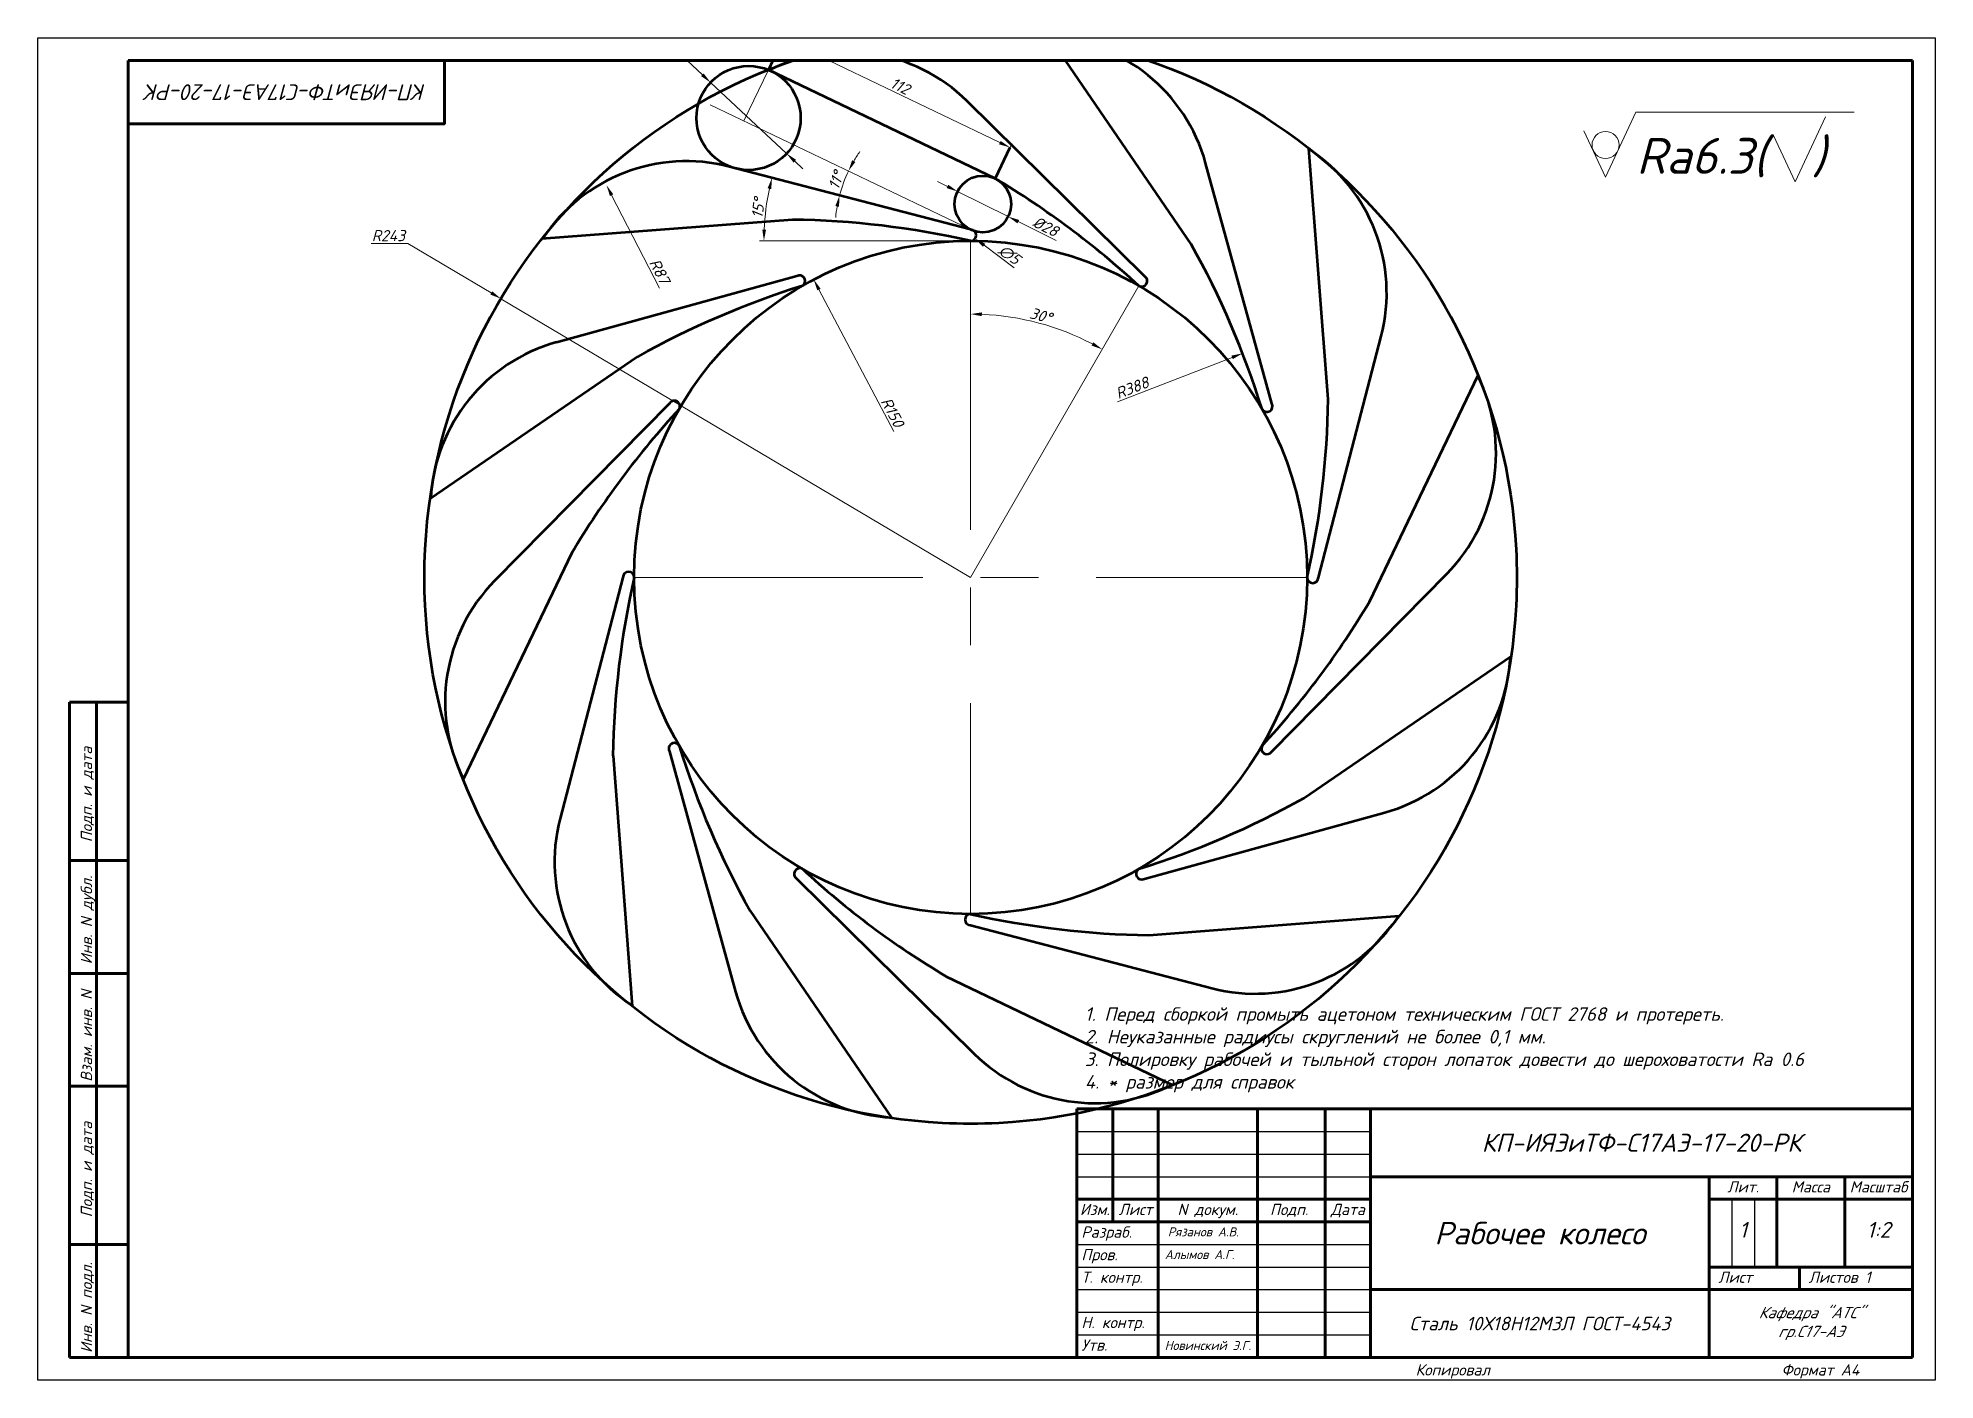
# Paper-space layout 'А3_Н' of a CAD drawing. Header units: millimetres. Extents: x -5 to 415, y -5 to 292.
# The model-space entities are those that its viewports show. They can reach past a viewport. Long polylines and large blocks are cut down to what shows.
import ezdxf
from ezdxf.enums import TextEntityAlignment as Align

# ---------------------------------------------------------------- set-up
doc = ezdxf.new("R2010")
doc.units = ezdxf.units.MM
doc.linetypes.add('осевая', pattern=[50.8, 31.75, -6.35, 6.35, -6.35])
doc.layers.get('0').update_dxf_attribs({"lineweight": 53})
doc.layers.add('АТРИБУТЫ', color=250, linetype='Continuous')
doc.layers.add('РАМКА', color=7, linetype='Continuous')
for name, color, linetype, lineweight in [('Оси', 7, 'осевая', 20), ('Размеры', 7, 'Continuous', 20), ('Штриховка', 7, 'Continuous', 20)]:
    doc.layers.add(name, color=color, linetype=linetype, lineweight=lineweight)
doc.styles.add('ADRF1', font='isocpeur.ttf', dxfattribs={"oblique": 15})
doc.styles.add('Frame', font='isocpeur.ttf', dxfattribs={"oblique": 25, "height": 2.5})
doc.styles.add('Размеры', font='isocpeur.ttf', dxfattribs={"oblique": 15})
doc.dimstyles.new('гост', dxfattribs={"dimtxt": 5, "dimasz": 5, "dimexe": 2, "dimexo": 0, "dimgap": 1, "dimtad": 1, "dimdec": 0, "dimtxsty": 'ADRF1', "dimcen": 2.5, "dimadec": 0, "dimazin": 0, "dimtfac": 1, "dimtdec": 0, "dimtmove": 0, "dimatfit": 3, "dimfxl": 1, "dimlwd": 20, "dimlwe": 20, "dimarcsym": 0})
doc.dimstyles.new('гост$4', dxfattribs={"dimtxt": 5, "dimasz": 5, "dimexe": 2, "dimexo": 0, "dimgap": 1, "dimtad": 2, "dimtoh": 1, "dimdec": 0, "dimtxsty": 'ADRF1', "dimcen": 0, "dimadec": 0, "dimazin": 0, "dimtfac": 1, "dimtdec": 0, "dimtofl": 0, "dimtmove": 0, "dimatfit": 3, "dimfxl": 1, "dimlwd": 20, "dimlwe": 20, "dimarcsym": 2})

# ---------------------------------------------------------------- blocks, each defined once
blk = doc.blocks.new('РАМКА_1')
at = {"layer": 'РАМКА'}
for p, q in [((0, 297), (420, 297)), ((0, 0), (0, 297)), ((420, 297), (420, 0)), ((230, 55), (295, 55)), ((230, 50), (295, 50)), ((230, 45), (295, 45)), ((375, 40), (375, 25)), ((380, 40), (380, 25)), ((230, 30), (295, 30)), ((230, 25), (295, 25)), ((230, 20), (295, 20)), ((230, 15), (295, 15)), ((230, 10), (295, 10)), ((420, 0), (0, 0))]:
    blk.add_line(p, q, dxfattribs=at)
at = {"layer": 'РАМКА', "lineweight": 60}
for p, q in [((20, 292), (415, 292)), ((20, 292), (415, 292)), ((20, 5), (20, 292)), ((90, 288), (90, 292)), ((415, 292), (415, 5)), ((7, 5), (7, 150)), ((20, 150), (7, 150)), ((13, 5), (13, 150)), ((20, 115), (7, 115)), ((20, 90), (7, 90)), ((20, 65), (7, 65)), ((415, 60), (230, 60)), ((230, 60), (230, 5)), ((238, 60), (238, 35)), ((248, 60), (248, 5)), ((270, 60), (270, 5)), ((285, 60), (285, 5)), ((295, 60), (295, 5)), ((295, 45), (415, 45)), ((370, 45), (370, 5)), ((385, 45), (385, 25)), ((400, 45), (400, 25)), ((230, 40), (295, 40)), ((370, 40), (415, 40)), ((230, 35), (295, 35)), ((20, 30), (7, 30)), ((370, 25), (415, 25)), ((390, 25), (390, 20)), ((295, 20), (415, 20)), ((230, 5), (7, 5)), ((415, 5), (230, 5))]:
    blk.add_line(p, q, dxfattribs=at)
blk.add_lwpolyline([(20, 292), (90, 292), (90, 278), (20, 278)], close=True, dxfattribs=at)
at = {"layer": 'АТРИБУТЫ', "style": 'ADRF1', "oblique": 15, "flags": 8}
blk.add_attdef('DOCUMENT(В)', text='', height=5, rotation=180, dxfattribs=at).set_placement((58.62, 287.69), align=Align.CENTER)
for tag, height, p in [('DOCUMENT', 5, (355.77, 50.55)), ('NAME', 5, (332.5, 30)), ('LITER_1', 3.5, (372.5, 31.5)), ('LITER_2', 3.5, (377.5, 31.5)), ('LITER_3', 3.5, (382.5, 31.5)), ('MASS', 3.5, (392.5, 31.5)), ('SCALE', 3.5, (407.5, 31.5)), ('MATERIAL', 3.5, (332.5, 11.5)), ('DIFF_INDEX', 3.5, (393, 11.5))]:
    blk.add_attdef(tag, text='', height=height, dxfattribs=at).set_placement(p, align=Align.CENTER)
for tag, p in [('DEVELOPED_BY', (248.82, 31.5)), ('CHECKED_BY', (248.82, 26.5)), ('TECH_CONTR', (248.82, 21.5)), ('PAGE_NO', (381, 21.5)), ('PAGES_AMOUNT', (404.5, 21.5)), ('AUX_LEFT', (231, 16.5)), ('AUX_RIGHT', (248.82, 16.5)), ('NOM_CONTR', (248.82, 11.5)), ('APPROVED_BY', (248.82, 6.5))]:
    blk.add_attdef(tag, p, '', height=2.5, dxfattribs=at)
for tag, width, p, p2 in [('DEV_DATE', 1.155323, (285, 31.5), (294.53, 31.5)), ('CHK_DATE', 0.5625, (285, 26.5), (294, 26.5)), ('T_CONTR_DATE', 0.371134, (285, 21.5), (294, 21.5)), ('AUX_DATE', 0.537313, (285, 16.5), (294, 16.5)), ('NOM_CONTR_DATE', 0.315789, (285, 11.5), (294, 11.5)), ('APPROVED_DATE', 0.339623, (285, 6.5), (294, 6.5))]:
    blk.add_attdef(tag, text='', height=2.5, dxfattribs=dict(at, width=width)).set_placement(p, p2, align=Align.FIT)
at = {"layer": 'РАМКА', "style": 'ADRF1', "oblique": 15}
for s, p in [('Подп. и дата', (12, 119)), ('Инв. N дубл.', (12, 92)), ('Взам. инв. N', (12, 66)), ('Подп. и дата', (12, 36)), ('Инв. N подл.', (12, 6))]:
    blk.add_text(s, height=2.5, rotation=90, dxfattribs=at).set_placement(p)
for s, p in [('Лит.', (377.5, 41.5)), ('Масса', (392.5, 41.5)), ('Масштаб', (407.5, 41.5)), ('Изм.', (234, 36.5)), ('Лист', (243, 36.5)), ('N докум.', (259, 36.5)), ('Подп.', (277, 36.5)), ('Дата', (290, 36.5))]:
    blk.add_text(s, height=2.5, dxfattribs=at).set_placement(p, align=Align.CENTER)
for s, p in [('Разраб.', (231, 31.5)), ('Пров.', (231, 26.5)), ('Т. контр.', (231, 21.5)), ('Лист', (372, 21.5)), ('Листов', (392, 21.5)), ('Н. контр.', (231, 11.5)), ('Утв.', (231, 6.5)), ('Копировал', (305, 1)), ('Формат A4', (386, 1))]:
    blk.add_text(s, height=2.5, dxfattribs=at).set_placement(p)
blk = doc.blocks.new('*D30')
at = {"color": 0, "linetype": 'Continuous', "lineweight": 20, "transparency": 16777216}
for p, q in [((106.93, 475.51), (123.27, 475.51)), ((123.27, 475.51), (160.44, 453.46))]:
    blk.add_line(p, q, dxfattribs=at)
at = {"color": 0, "transparency": 16777216}
blk.add_solid([(160.87, 454.18), (160.02, 452.75), (164.74, 450.91)], dxfattribs=at)
at = {"layer": 'Defpoints', "color": 0, "transparency": 16777216}
for p in [(164.74, 450.91), (374.13, 326.7)]:
    blk.add_point(p, dxfattribs=at)
at = {"color": 0, "transparency": 16777216, "insert": (114.6, 479.01), "char_height": 5, "attachment_point": 5, "style": 'ADRF1'}
blk.add_mtext('R243', dxfattribs=at)
blk = doc.blocks.new('*D31')
at = {"color": 0, "linetype": 'Continuous', "lineweight": 20, "transparency": 16777216}
for p, q in [((217.92, 584.88), (254.55, 550.66)), ((292.09, 515.58), (258.2, 547.25)), ((295.74, 512.17), (299.4, 508.76))]:
    blk.add_line(p, q, dxfattribs=at)
at = {"color": 0, "transparency": 16777216}
for points in [[(255.12, 551.27), (253.98, 550.05), (258.2, 547.25)], [(296.31, 512.78), (295.17, 511.56), (292.09, 515.58)]]:
    blk.add_solid(points, dxfattribs=at)
at = {"layer": 'Defpoints', "color": 0, "transparency": 16777216}
for p in [(258.2, 547.25), (292.09, 515.58)]:
    blk.add_point(p, dxfattribs=at)
at = {"color": 0, "transparency": 16777216, "insert": (227.81, 581.11), "char_height": 5, "attachment_point": 5, "rotation": 316.94662, "style": 'ADRF1'}
blk.add_mtext('∅46,2', dxfattribs=at)
blk = doc.blocks.new('*D32')
at = {"color": 0, "linetype": 'Continuous', "lineweight": 20, "transparency": 16777216}
for p, q in [((284.04, 552.87), (291.53, 568.5)), ((295.18, 564.54), (387.16, 520.45)), ((385.04, 504.46), (392.53, 520.09))]:
    blk.add_line(p, q, dxfattribs=at)
at = {"color": 0, "transparency": 16777216}
for points in [[(295.54, 565.29), (294.82, 563.79), (290.67, 566.7)], [(387.52, 521.2), (386.8, 519.7), (391.67, 518.29)]]:
    blk.add_solid(points, dxfattribs=at)
at = {"layer": 'Defpoints', "color": 0, "transparency": 16777216}
for p in [(284.04, 552.87), (391.67, 518.29), (385.04, 504.46)]:
    blk.add_point(p, dxfattribs=at)
at = {"color": 0, "transparency": 16777216, "insert": (342.68, 545.65), "char_height": 5, "attachment_point": 5, "rotation": 334.391, "style": 'ADRF1'}
blk.add_mtext('112', dxfattribs=at)
blk = doc.blocks.new('*D33')
at = {"color": 0, "linetype": 'Continuous', "lineweight": 20, "transparency": 16777216}
blk.add_arc((374.13, 326.7), 117.36, 62.44124, 87.55876, dxfattribs=at)
at = {"color": 0, "transparency": 16777216}
for points in [[(379.11, 443.11), (379.14, 444.78), (374.13, 444.05)], [(428.83, 431.47), (428.02, 430.01), (432.81, 428.33)]]:
    blk.add_solid(points, dxfattribs=at)
at = {"layer": 'Defpoints', "color": 0, "transparency": 16777216}
for p in [(374.13, 476.7), (449.13, 456.6), (414.27, 436.98), (374.13, 326.7), (374.13, 176.7)]:
    blk.add_point(p, dxfattribs=at)
at = {"color": 0, "transparency": 16777216, "insert": (405.41, 443.44), "char_height": 5, "attachment_point": 5, "rotation": 345, "style": 'ADRF1'}
blk.add_mtext('30°', dxfattribs=at)
blk = doc.blocks.new('*D34')
at = {"color": 0, "linetype": 'Continuous', "lineweight": 20, "transparency": 16777216}
for p, q in [((363.8, 500.93), (359.33, 503.16)), ((368.28, 498.7), (390.89, 487.46)), ((412.23, 476.84), (395.37, 485.23))]:
    blk.add_line(p, q, dxfattribs=at)
at = {"color": 0, "transparency": 16777216}
for points in [[(364.18, 501.68), (363.43, 500.18), (368.28, 498.7)], [(395.74, 485.98), (394.99, 484.48), (390.89, 487.46)]]:
    blk.add_solid(points, dxfattribs=at)
at = {"layer": 'Defpoints', "color": 0, "transparency": 16777216}
for p in [(368.28, 498.7), (390.89, 487.46)]:
    blk.add_point(p, dxfattribs=at)
at = {"color": 0, "transparency": 16777216, "insert": (407.6, 483.06), "char_height": 5, "attachment_point": 5, "rotation": 333.55404, "style": 'ADRF1'}
blk.add_mtext('%%C28', dxfattribs=at)
blk = doc.blocks.new('*D35')
at = {"color": 0, "linetype": 'Continuous', "lineweight": 20, "transparency": 16777216}
blk.add_line((235.41, 455.62), (214.11, 497.01), dxfattribs=at)
at = {"color": 0, "transparency": 16777216}
blk.add_solid([(214.85, 497.39), (213.37, 496.63), (211.82, 501.45)], dxfattribs=at)
at = {"layer": 'Defpoints', "color": 0, "transparency": 16777216}
for p in [(211.82, 501.45), (251.45, 424.45)]:
    blk.add_point(p, dxfattribs=at)
at = {"color": 0, "transparency": 16777216, "insert": (235.47, 463.15), "char_height": 5, "attachment_point": 5, "rotation": 297.2353, "style": 'ADRF1'}
blk.add_mtext('R87', dxfattribs=at)
blk = doc.blocks.new('*D36')
at = {"color": 0, "linetype": 'Continuous', "lineweight": 20, "transparency": 16777216}
blk.add_line((339.89, 391.67), (306.53, 454.97), dxfattribs=at)
at = {"color": 0, "transparency": 16777216}
blk.add_solid([(307.27, 455.36), (305.79, 454.59), (304.2, 459.4)], dxfattribs=at)
at = {"layer": 'Defpoints', "color": 0, "transparency": 16777216}
for p in [(304.2, 459.4), (374.13, 326.7)]:
    blk.add_point(p, dxfattribs=at)
at = {"color": 0, "transparency": 16777216, "insert": (339.29, 400.31), "char_height": 5, "attachment_point": 5, "rotation": 297.78806, "style": 'ADRF1'}
blk.add_mtext('R150', dxfattribs=at)
blk = doc.blocks.new('*D37')
at = {"color": 0, "linetype": 'Continuous', "lineweight": 20, "transparency": 16777216}
blk.add_line((354.13, 476.7), (279.99, 476.7), dxfattribs=at)
blk.add_arc((393.31, 476.7), 111.32, 167.96465, 177.42635, dxfattribs=at)
at = {"color": 0, "transparency": 16777216}
for points in [[(283.63, 500.1), (285.25, 499.72), (285.59, 504.77)], [(282.93, 481.68), (281.27, 481.71), (281.99, 476.7)]]:
    blk.add_solid(points, dxfattribs=at)
at = {"layer": 'Defpoints', "color": 0, "transparency": 16777216}
for p in [(266.66, 509.71), (283.59, 495.53), (354.13, 476.7), (374.13, 481.7), (374.13, 476.7)]:
    blk.add_point(p, dxfattribs=at)
at = {"color": 0, "transparency": 16777216, "insert": (279.42, 491.29), "char_height": 5, "attachment_point": 5, "rotation": 82.6955, "style": 'ADRF1'}
blk.add_mtext('15°', dxfattribs=at)
blk = doc.blocks.new('*D38')
at = {"color": 0, "linetype": 'Continuous', "lineweight": 20, "transparency": 16777216}
for start, end in [(144.89889, 149.64494), (154.391, 165.391), (170.13706, 174.88311)]:
    blk.add_arc((374.13, 481.7), 60.38, start, end, dxfattribs=at)
at = {"color": 0, "transparency": 16777216}
for points in [[(322.76, 511.82), (321.29, 512.6), (319.68, 507.79)], [(313.83, 492.21), (315.46, 491.86), (315.7, 496.92)]]:
    blk.add_solid(points, dxfattribs=at)
at = {"layer": 'Defpoints', "color": 0, "transparency": 16777216}
for p in [(254.79, 538.9), (266.66, 509.71), (318.12, 504.26), (374.13, 481.7), (374.13, 481.7)]:
    blk.add_point(p, dxfattribs=at)
at = {"color": 0, "transparency": 16777216, "insert": (314.14, 503.66), "char_height": 5, "attachment_point": 5, "rotation": 69.891, "style": 'ADRF1'}
blk.add_mtext('11°', dxfattribs=at)
blk = doc.blocks.new('*U40')
blk.add_arc((-45.39, -383.15), 387.9, 77.32654, 89.16251)
blk = doc.blocks.new('*U41')
at = {"color": 0, "linetype": 'ByBlock', "lineweight": -2, "transparency": 16777216}
for p, rotation in [((417.08, 480.53), 329.9999999999999), ((488.25, 438.44), 299.9999999999999), ((262.38, 440.82), 29.99999999999998), ((220.29, 369.65), 59.99999999999997), ((528.83, 366.41), 270), ((219.42, 286.98), 90), ((527.96, 283.74), 239.9999999999999), ((260.01, 214.95), 120), ((485.88, 212.58), 209.9999999999999), ((331.17, 172.86), 150), ((413.84, 171.99), 180)]:
    blk.add_blockref('*U40', p, dxfattribs=dict(at, rotation=rotation))
blk.add_blockref('*U40', (334.41, 481.4), dxfattribs=at)
blk = doc.blocks.new('*D42')
at = {"layer": 'Defpoints', "color": 0, "transparency": 16777216}
for p in [(495.34, 426.55), (133.73, 286.17)]:
    blk.add_point(p, dxfattribs=at)
at = {"layer": 'Размеры', "color": 0, "linetype": 'Continuous', "lineweight": 20, "transparency": 16777216}
blk.add_line((439.55, 404.89), (490.68, 424.74), dxfattribs=at)
at = {"layer": 'Размеры', "color": 0, "transparency": 16777216}
blk.add_solid([(490.38, 425.52), (490.98, 423.96), (495.34, 426.55)], dxfattribs=at)
at = {"layer": 'Размеры', "color": 0, "transparency": 16777216, "insert": (446.14, 411.2), "char_height": 5, "attachment_point": 5, "rotation": 21.21658, "style": 'ADRF1'}
blk.add_mtext('R388', dxfattribs=at)

msp = doc.modelspace()

# ---------------------------------------------------------------- linework, layer by layer
for p, q in [((290.67, 566.7), (284.04, 552.87)), ((472.46, 475.19), (409.2, 567.61)), ((385.04, 504.46), (284.04, 552.87)), ((451.63, 460.93), (372.56, 538.92)), ((391.67, 518.29), (385.04, 504.46)), ((533.54, 406.13), (524.96, 517.8)), ((374.13, 481.7), (266.66, 509.71)), ((508.36, 404.2), (478.89, 511.27)), ((294.69, 486.1), (183.02, 477.53)), ((296.63, 460.93), (189.55, 431.45)), ((529.13, 326.7), (557.14, 434.17)), ((225.63, 425.03), (133.21, 361.77)), ((551.9, 315.78), (600.31, 416.78)), ((239.89, 404.2), (161.9, 325.13)), ((196.36, 337.61), (147.95, 236.61)), ((219.13, 326.7), (191.12, 219.23)), ((508.36, 249.2), (586.36, 328.26)), ((522.62, 228.36), (615.05, 291.62)), ((214.72, 247.26), (223.29, 135.59)), ((239.89, 249.2), (269.37, 142.12)), ((451.63, 192.46), (558.71, 221.94)), ((296.63, 192.46), (375.69, 114.47)), ((275.79, 178.2), (339.05, 85.78)), ((374.13, 171.7), (481.6, 143.68)), ((453.56, 167.29), (565.23, 175.86)), ((363.21, 148.93), (464.21, 100.52))]:
    msp.add_line(p, q)
at = {"linetype": 'Continuous', "lineweight": 20}
msp.add_line((393.5, 464.61), (380.12, 474.68), dxfattribs=at)
for centre, radius in [((374.13, 326.7), 243.46), ((275.15, 531.41), 23.19), ((379.58, 493.08), 12.62), ((374.13, 326.7), 150)]:
    msp.add_circle(centre, radius)
for centre, radius, start, end in [((405.04, 490.86), 76.62, 15.45288, 86.75157), ((318.82, 484.32), 76.62, 45.45288, 116.75157), ((482.98, 453.41), 76.62, 345.45288, 56.75157), ((247.41, 435.55), 76.62, 75.45288, 146.75157), ((374.13, 479.2), 2.5, 270, 90), ((297.88, 458.76), 2.5, 300, 120), ((450.38, 458.76), 2.5, 240, 60), ((209.96, 357.61), 76.62, 105.45288, 176.75157), ((531.75, 382.01), 76.62, 315.45288, 26.75157), ((242.06, 402.95), 2.5, 330, 150), ((506.2, 402.95), 2.5, 210, 30), ((216.5, 271.38), 76.62, 135.45288, 206.75157), ((221.63, 326.7), 2.5, 360, 180), ((526.63, 326.7), 2.5, 180, 0), ((538.29, 295.78), 76.62, 285.45288, 356.75157), ((242.06, 250.45), 2.5, 30, 210), ((506.2, 250.45), 2.5, 150, 330), ((265.28, 199.98), 76.62, 165.45288, 236.75157), ((297.88, 194.63), 2.5, 60, 240), ((450.38, 194.63), 2.5, 120, 300), ((374.13, 174.2), 2.5, 90, 270), ((500.84, 217.84), 76.62, 255.45288, 326.75157), ((343.22, 162.53), 76.62, 195.45288, 266.75157), ((429.44, 169.07), 76.62, 225.45288, 296.75157)]:
    msp.add_arc(centre, radius, start, end)
msp.add_solid([(380.62, 475.35), (379.62, 474.02), (376.13, 477.69)])
at = {"layer": 'Оси'}
for p, q in [((374.13, 481.7), (254.79, 538.9)), ((374.13, 476.7), (374.13, 176.7)), ((224.13, 326.7), (524.13, 326.7))]:
    msp.add_line(p, q, dxfattribs=at)
at = {"layer": 'Размеры'}
for p, q in [((283.99, 552.85), (273.09, 530.12)), ((374.13, 476.7), (354.13, 476.7)), ((164.74, 450.91), (374.13, 326.7)), ((374.13, 326.7), (449.13, 456.6))]:
    msp.add_line(p, q, dxfattribs=at)

# ---------------------------------------------------------------- block references
msp.add_blockref('*U41', (0, 0))

# ---------------------------------------------------------------- texts
at = {"insert": (391.48, 470.51), "char_height": 5, "attachment_point": 5, "rotation": 323.02672, "style": 'ADRF1'}
msp.add_mtext('∅5', dxfattribs=at)

# ---------------------------------------------------------------- dimensions: what is measured, and where the dimension line sits
dim = msp.add_diameter_dim_2p(p1=(292.09, 515.58), p2=(258.2, 547.25), text='<>,2', dimstyle='гост')
dim.commit()
dim.dimension.update_dxf_attribs({"geometry": '*D31', "text_midpoint": (225.08, 578.19), "dimtype": 163})
dim = msp.add_aligned_dim(p1=(284.04, 552.87), p2=(385.04, 504.46), distance=15.33, dimstyle='гост')
dim.commit()
dim.dimension.update_dxf_attribs({"geometry": '*D32', "text_midpoint": (342.68, 545.65)})
for base, line1, line2, picture, middle in [((318.12, 504.26), ((374.13, 481.7), (266.66, 509.71)), ((374.13, 481.7), (254.79, 538.9)), '*D38', (314.14, 503.66)), ((283.59, 495.53), ((374.13, 476.7), (354.13, 476.7)), ((374.13, 481.7), (266.66, 509.71)), '*D37', (279.42, 491.29)), ((414.27, 436.98), ((374.13, 476.7), (374.13, 176.7)), ((374.13, 326.7), (449.13, 456.6)), '*D33', (405.41, 443.44))]:
    dim = msp.add_angular_dim_2l(base=base, line1=line1, line2=line2, dimstyle='гост')
    dim.commit()
    dim.dimension.update_dxf_attribs({"geometry": picture, "text_midpoint": middle})
for center, mpoint, picture, middle in [((251.45, 424.45), (211.82, 501.45), '*D35', (232.36, 461.55)), ((374.13, 326.7), (164.74, 450.91), '*D30', (114.6, 475.51)), ((374.13, 326.7), (304.2, 459.4), '*D36', (336.2, 398.67))]:
    dim = msp.add_radius_dim(center=center, mpoint=mpoint, dimstyle='гост$4')
    dim.commit()
    dim.dimension.update_dxf_attribs({"geometry": picture, "text_midpoint": middle, "dimtype": 164})
dim = msp.add_diameter_dim_2p(p1=(368.28, 498.7), p2=(390.89, 487.46), text='%%C28', dimstyle='гост')
dim.commit()
dim.dimension.update_dxf_attribs({"geometry": '*D34', "text_midpoint": (407.6, 483.06)})
at = {"layer": 'Размеры'}
dim = msp.add_radius_dim(center=(133.73, 286.17), mpoint=(495.34, 426.55), dimstyle='гост$4', dxfattribs=at)
dim.commit()
dim.dimension.update_dxf_attribs({"geometry": '*D42', "text_midpoint": (447.4, 407.94), "dimtype": 164})

psp = doc.layouts.new('А3_Н')

# ---------------------------------------------------------------- linework, layer by layer
at = {"layer": 'Размеры'}
for p, q in [((342.01, 261.22), (348.71, 275.6)), ((348.71, 275.6), (397.01, 275.6)), ((383.98, 260.16), (390.68, 274.53)), ((342.01, 261.22), (337.22, 271.49)), ((383.98, 260.16), (379.19, 270.43))]:
    psp.add_line(p, q, dxfattribs=at)
psp.add_circle((342.01, 268.32), 3, dxfattribs=at)

# ---------------------------------------------------------------- block references
at = {"layer": 'РАМКА'}
ref = psp.add_blockref('РАМКА_1', (-5.05, -4.99), dxfattribs=at)
ref.add_attrib('LITER_2', '1', dxfattribs={"layer": 'АТРИБУТЫ', "height": 3.5, "style": 'ADRF1', "oblique": 15}).set_placement((372.45, 26.51), align=Align.CENTER)
ref.add_attrib('PAGES_AMOUNT', '1', (399.45, 16.51), dxfattribs={"layer": 'АТРИБУТЫ', "height": 2.5, "style": 'ADRF1', "oblique": 15})
ref.add_attrib('SCALE', '1:2', dxfattribs={"layer": 'АТРИБУТЫ', "height": 3.5, "style": 'ADRF1', "oblique": 15}).set_placement((402.45, 26.51), align=Align.CENTER)

# ---------------------------------------------------------------- texts
at = {"layer": 'Размеры'}
for s, insert, char_height, width, attachment_point, style in [('Ra6.3(  )', (348.82, 269.88), 7.93, 47.672, 1, 'Размеры'), ('Кафедра "АТС"\\Pгр.С17-АЭ', (387.45, 7.51), 2.5, 45, 5, 'Frame')]:
    psp.add_mtext(s, dxfattribs=dict(at, insert=insert, char_height=char_height, width=width, attachment_point=attachment_point, style=style))
at = {"layer": 'РАМКА', "style": 'Размеры'}
for s, insert, char_height, width, attachment_point in [('{\\H1.201x;1. Перед сборкой промыть ацетоном техническим ГОСТ 2768 и протереть.\\P2. Неуказанные радиусы скруглений не более 0,1 мм.\\P3\\H0.99995x;. Полировку рабочей и тыльной сторон лопаток довести до шероховатости Ra 0.6\\P4. * размер для справок}', (226.73, 77.5), 2.4988, 170.5602, 1), ('Сталь 10Х18Н12М3Л ГОСТ-4543', (327.45, 7.51), 3, 75, 5)]:
    psp.add_mtext(s, dxfattribs=dict(at, insert=insert, char_height=char_height, width=width, attachment_point=attachment_point))
at = {"layer": 'Штриховка', "insert": (49.95, 280.01), "char_height": 3.5, "width": 70, "attachment_point": 5, "rotation": 180, "style": 'Размеры'}
psp.add_mtext('КП-ИЯЭиТФ-С17АЭ-17-20-РК', dxfattribs=at)
at = {"layer": 'Штриховка', "style": 'Размеры'}
for s, insert, char_height, width, attachment_point in [('КП-ИЯЭиТФ-С17АЭ-17-20-РК', (349.95, 47.51), 4, 120, 5), ('Рабочее колесо', (327.45, 27.51), 5, 75, 5), ('Рязанов А.В.', (245.1, 28.8), 2, 118.0616, 1), ('Алымов А.Г.', (244.42, 23.78), 2, 118.0616, 1), ('Новинский Э.Г.', (244.39, 3.65), 2, 118.0616, 1)]:
    psp.add_mtext(s, dxfattribs=dict(at, insert=insert, char_height=char_height, width=width, attachment_point=attachment_point))

# ---------------------------------------------------------------- viewports
at = {"layer": '0', "view_target_point": (371.96, 260.59)}
psp.add_viewport(center=(212.45, 143.51), size=(395, 287), view_center_point=(24.34, 7.49), view_height=577.8758, dxfattribs=at)

doc.saveas('drawing.dxf')
